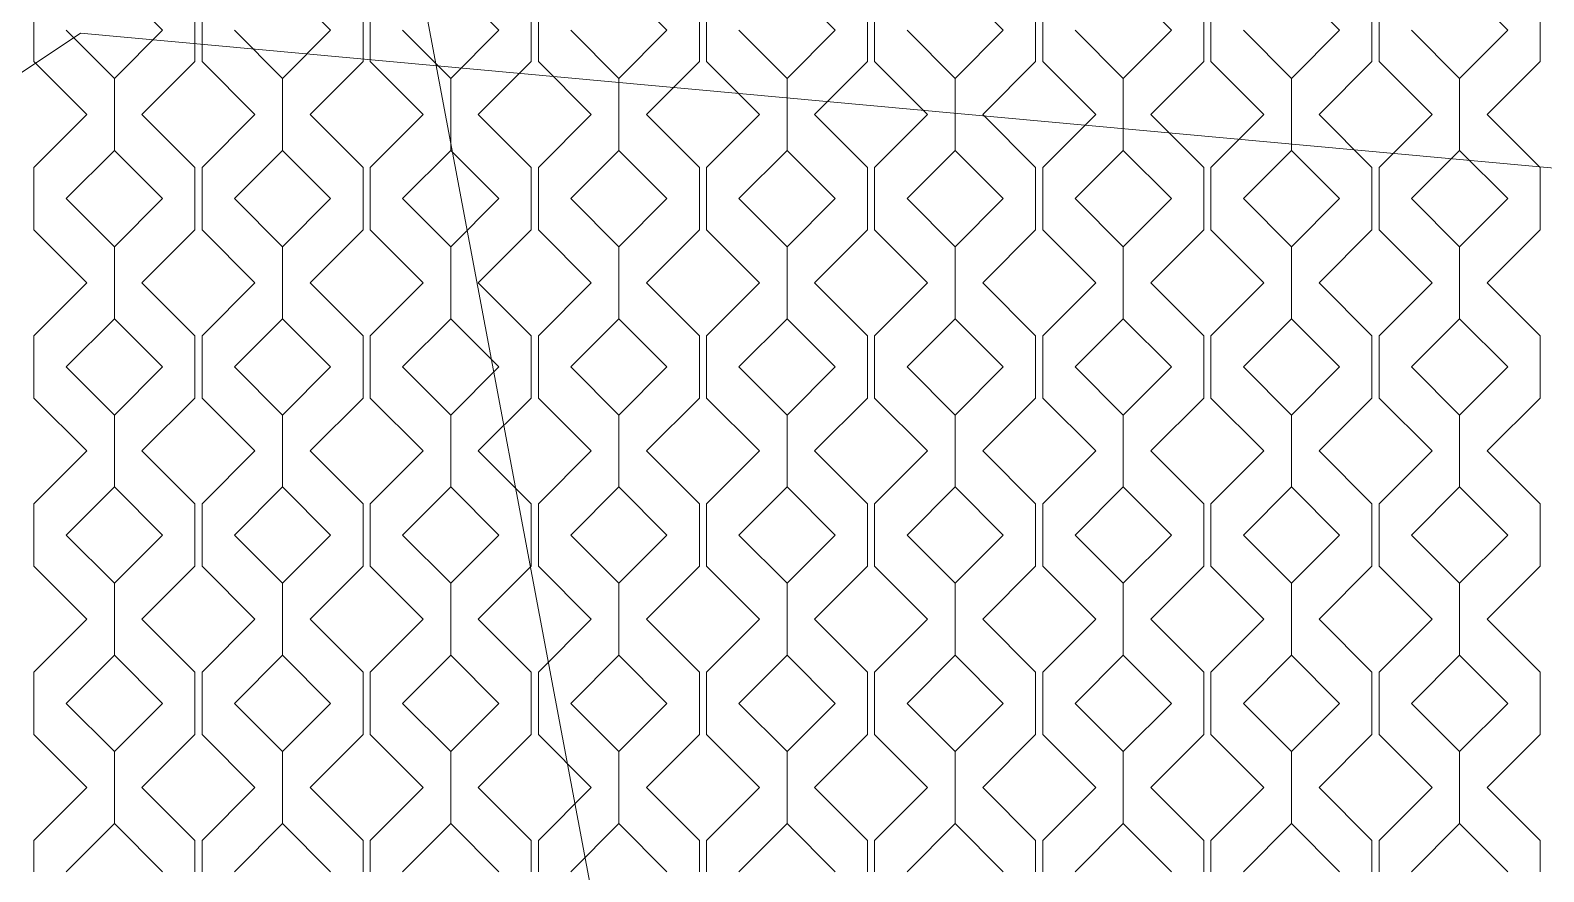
# Model space of a CAD drawing. Header units: millimetres. Extents: x -20794 to 71174, y -103753 to 30644.
# Drawn here: x -833 to 2167, y 12333 to 14000 of the extents above; entities that cross this region are included whole.
import ezdxf

# ---------------------------------------------------------------- set-up
doc = ezdxf.new("R2010")
doc.units = ezdxf.units.MM
doc.header["$MEASUREMENT"] = 0
doc.layers.add('2D - Общий_Ном._пера__1', color=7, linetype='Continuous', lineweight=13)
doc.layers.add('Местность - Рельеф_Ном._пера__1', color=7, linetype='Continuous', lineweight=13)
doc.layers.add('Местность - Рельеф', color=7, linetype='Continuous')
doc.layers.add('Местность - Рельеф_Ном._пера__102', color=7, linetype='Continuous', lineweight=5, true_color=0xcccccc)
doc.linetypes.add('Зигзаг', pattern='A,0,[1,Р”Р’Р“ Р“РѕР»СѓР±РёРЅРєР° РґР»СЏ РіРµРѕР»РѕРіРѕРІ1.Shx,S=4.479718,R=0,X=0,Y=-0.141111],-564.444447,0', length=564.444447)

# ---------------------------------------------------------------- blocks, each defined once
blk = doc.blocks.new('*X1')
at = {"layer": 'Местность - Рельеф_Ном._пера__102', "color": 254, "linetype": 'Continuous', "lineweight": 5, "true_color": 0xcccccc}
for p, q in [((-666.665835, 14095.4156), (-571.2362, 13999.986)), ((-333.332835, 14095.4156), (-237.9032, 13999.986)), ((0.000165, 14095.4156), (95.4298, 13999.986)), ((333.333165, 14095.4156), (428.7628, 13999.986)), ((666.666165, 14095.4156), (762.0958, 13999.986)), ((999.999165, 14095.4156), (1095.4288, 13999.986)), ((1333.332165, 14095.4156), (1428.7618, 13999.986)), ((1666.665165, 14095.4156), (1762.0948, 13999.986)), ((1999.998165, 14095.4156), (2095.4278, 13999.986)), ((-826.235, 14061.7305), (-826.235, 13999.986)), ((-507.097, 14061.7305), (-507.097, 13999.986)), ((-492.902, 14061.7305), (-492.902, 13999.986)), ((-173.764, 14061.7305), (-173.764, 13999.986)), ((-159.569, 14061.7305), (-159.569, 13999.986)), ((159.569, 14061.7305), (159.569, 13999.986)), ((173.764, 14061.7305), (173.764, 13999.986)), ((492.902, 14061.7305), (492.902, 13999.986)), ((507.097, 14061.7305), (507.097, 13999.986)), ((826.235, 14061.7305), (826.235, 13999.986)), ((840.43, 14061.7305), (840.43, 13999.986)), ((1159.568, 14061.7305), (1159.568, 13999.986)), ((1173.763, 14061.7305), (1173.763, 13999.986)), ((1492.901, 14061.7305), (1492.901, 13999.986)), ((1507.096, 14061.7305), (1507.096, 13999.986)), ((1826.234, 14061.7305), (1826.234, 13999.986)), ((1840.429, 14061.7305), (1840.429, 13999.986)), ((2159.567, 14061.7305), (2159.567, 13999.986)), ((-826.235, 13999.986), (-826.235, 13938.242)), ((-666.666, 13904.557), (-762.095, 13999.986)), ((-571.2364, 13999.986), (-666.666, 13904.557)), ((-507.097, 13999.986), (-507.097, 13938.242)), ((-492.902, 13999.986), (-492.902, 13938.242)), ((-333.333, 13904.557), (-428.762, 13999.986)), ((-237.9034, 13999.986), (-333.333, 13904.557)), ((-173.764, 13999.986), (-173.764, 13938.242)), ((-159.569, 13999.986), (-159.569, 13938.242)), ((0, 13904.557), (-95.429, 13999.986)), ((95.4296, 13999.986), (0, 13904.557)), ((159.569, 13999.986), (159.569, 13938.242)), ((173.764, 13999.986), (173.764, 13938.242)), ((333.333, 13904.557), (237.904, 13999.986)), ((428.7626, 13999.986), (333.333, 13904.557)), ((492.902, 13999.986), (492.902, 13938.242)), ((507.097, 13999.986), (507.097, 13938.242)), ((666.666, 13904.557), (571.237, 13999.986)), ((762.0956, 13999.986), (666.666, 13904.557)), ((826.235, 13999.986), (826.235, 13938.242)), ((840.43, 13999.986), (840.43, 13938.242)), ((999.999, 13904.557), (904.57, 13999.986)), ((1095.4286, 13999.986), (999.999, 13904.557)), ((1159.568, 13999.986), (1159.568, 13938.242)), ((1173.763, 13999.986), (1173.763, 13938.242)), ((1333.332, 13904.557), (1237.903, 13999.986)), ((1428.7616, 13999.986), (1333.332, 13904.557)), ((1492.901, 13999.986), (1492.901, 13938.242)), ((1507.096, 13999.986), (1507.096, 13938.242)), ((1666.665, 13904.557), (1571.236, 13999.986)), ((1762.0946, 13999.986), (1666.665, 13904.557)), ((1826.234, 13999.986), (1826.234, 13938.242)), ((1840.429, 13999.986), (1840.429, 13938.242)), ((1999.998, 13904.557), (1904.569, 13999.986)), ((2095.4276, 13999.986), (1999.998, 13904.557)), ((2159.567, 13999.986), (2159.567, 13938.242)), ((-721.313, 13833.32), (-826.235, 13938.242)), ((-507.097, 13938.242), (-612.0191, 13833.32)), ((-387.98, 13833.32), (-492.902, 13938.242)), ((-173.764, 13938.242), (-278.6861, 13833.32)), ((-54.647, 13833.32), (-159.569, 13938.242)), ((159.569, 13938.242), (54.6469, 13833.32)), ((278.686, 13833.32), (173.764, 13938.242)), ((492.902, 13938.242), (387.9799, 13833.32)), ((612.019, 13833.32), (507.097, 13938.242)), ((826.235, 13938.242), (721.3129, 13833.32)), ((945.352, 13833.32), (840.43, 13938.242)), ((1159.568, 13938.242), (1054.6459, 13833.32)), ((1278.685, 13833.32), (1173.763, 13938.242)), ((1492.901, 13938.242), (1387.9789, 13833.32)), ((1612.018, 13833.32), (1507.096, 13938.242)), ((1826.234, 13938.242), (1721.3119, 13833.32)), ((1945.351, 13833.32), (1840.429, 13938.242)), ((2159.567, 13938.242), (2054.6449, 13833.32)), ((-666.666, 13762.0826), (-666.666, 13904.557)), ((-666.665835, 13904.557), (-666.665835, 13762.0826)), ((-333.333, 13762.0826), (-333.333, 13904.557)), ((-333.332835, 13904.557), (-333.332835, 13762.0826)), ((0, 13762.0826), (0, 13904.557)), ((0.000165, 13904.557), (0.000165, 13762.0826)), ((333.333, 13762.0826), (333.333, 13904.557)), ((333.333165, 13904.557), (333.333165, 13762.0826)), ((666.666, 13762.0826), (666.666, 13904.557)), ((666.666165, 13904.557), (666.666165, 13762.0826)), ((999.999, 13762.0826), (999.999, 13904.557)), ((999.999165, 13904.557), (999.999165, 13762.0826)), ((1333.332, 13762.0826), (1333.332, 13904.557)), ((1333.332165, 13904.557), (1333.332165, 13762.0826)), ((1666.665, 13762.0826), (1666.665, 13904.557)), ((1666.665165, 13904.557), (1666.665165, 13762.0826)), ((1999.998, 13762.0826), (1999.998, 13904.557)), ((1999.998165, 13904.557), (1999.998165, 13762.0826)), ((-826.235, 13728.3975), (-721.313, 13833.32)), ((-612.0191, 13833.32), (-507.097, 13728.3975)), ((-492.902, 13728.3975), (-387.98, 13833.32)), ((-278.6861, 13833.32), (-173.764, 13728.3975)), ((-159.569, 13728.3975), (-54.647, 13833.32)), ((54.6469, 13833.32), (159.569, 13728.3975)), ((173.764, 13728.3975), (278.686, 13833.32)), ((387.9799, 13833.32), (492.902, 13728.3975)), ((507.097, 13728.3975), (612.019, 13833.32)), ((721.3129, 13833.32), (826.235, 13728.3975)), ((840.43, 13728.3975), (945.352, 13833.32)), ((1054.6459, 13833.32), (1159.568, 13728.3975)), ((1173.763, 13728.3975), (1278.685, 13833.32)), ((1387.9789, 13833.32), (1492.901, 13728.3975)), ((1507.096, 13728.3975), (1612.018, 13833.32)), ((1721.3119, 13833.32), (1826.234, 13728.3975)), ((1840.429, 13728.3975), (1945.351, 13833.32)), ((2054.6449, 13833.32), (2159.567, 13728.3975)), ((-762.095, 13666.653165), (-666.666, 13762.0828)), ((-666.665835, 13762.0826), (-571.2362, 13666.653)), ((-428.762, 13666.653165), (-333.333, 13762.0828)), ((-333.332835, 13762.0826), (-237.9032, 13666.653)), ((-95.429, 13666.653165), (0, 13762.0828)), ((0.000165, 13762.0826), (95.4298, 13666.653)), ((237.904, 13666.653165), (333.333, 13762.0828)), ((333.333165, 13762.0826), (428.7628, 13666.653)), ((571.237, 13666.653165), (666.666, 13762.0828)), ((666.666165, 13762.0826), (762.0958, 13666.653)), ((904.57, 13666.653165), (999.999, 13762.0828)), ((999.999165, 13762.0826), (1095.4288, 13666.653)), ((1237.903, 13666.653165), (1333.332, 13762.0828)), ((1333.332165, 13762.0826), (1428.7618, 13666.653)), ((1571.236, 13666.653165), (1666.665, 13762.0828)), ((1666.665165, 13762.0826), (1762.0948, 13666.653)), ((1904.569, 13666.653165), (1999.998, 13762.0828)), ((1999.998165, 13762.0826), (2095.4278, 13666.653)), ((-826.235, 13728.3975), (-826.235, 13666.653)), ((-507.097, 13728.3975), (-507.097, 13666.653)), ((-492.902, 13728.3975), (-492.902, 13666.653)), ((-173.764, 13728.3975), (-173.764, 13666.653)), ((-159.569, 13728.3975), (-159.569, 13666.653)), ((159.569, 13728.3975), (159.569, 13666.653)), ((173.764, 13728.3975), (173.764, 13666.653)), ((492.902, 13728.3975), (492.902, 13666.653)), ((507.097, 13728.3975), (507.097, 13666.653)), ((826.235, 13728.3975), (826.235, 13666.653)), ((840.43, 13728.3975), (840.43, 13666.653)), ((1159.568, 13728.3975), (1159.568, 13666.653)), ((1173.763, 13728.3975), (1173.763, 13666.653)), ((1492.901, 13728.3975), (1492.901, 13666.653)), ((1507.096, 13728.3975), (1507.096, 13666.653)), ((1826.234, 13728.3975), (1826.234, 13666.653)), ((1840.429, 13728.3975), (1840.429, 13666.653)), ((2159.567, 13728.3975), (2159.567, 13666.653)), ((-826.235, 13666.653), (-826.235, 13604.909)), ((-666.666, 13571.224), (-762.095, 13666.653)), ((-571.2364, 13666.653), (-666.666, 13571.224)), ((-507.097, 13666.653), (-507.097, 13604.909)), ((-492.902, 13666.653), (-492.902, 13604.909)), ((-333.333, 13571.224), (-428.762, 13666.653)), ((-237.9034, 13666.653), (-333.333, 13571.224)), ((-173.764, 13666.653), (-173.764, 13604.909)), ((-159.569, 13666.653), (-159.569, 13604.909)), ((0, 13571.224), (-95.429, 13666.653)), ((95.4296, 13666.653), (0, 13571.224)), ((159.569, 13666.653), (159.569, 13604.909)), ((173.764, 13666.653), (173.764, 13604.909)), ((333.333, 13571.224), (237.904, 13666.653)), ((428.7626, 13666.653), (333.333, 13571.224)), ((492.902, 13666.653), (492.902, 13604.909)), ((507.097, 13666.653), (507.097, 13604.909)), ((666.666, 13571.224), (571.237, 13666.653)), ((762.0956, 13666.653), (666.666, 13571.224)), ((826.235, 13666.653), (826.235, 13604.909)), ((840.43, 13666.653), (840.43, 13604.909)), ((999.999, 13571.224), (904.57, 13666.653)), ((1095.4286, 13666.653), (999.999, 13571.224)), ((1159.568, 13666.653), (1159.568, 13604.909)), ((1173.763, 13666.653), (1173.763, 13604.909)), ((1333.332, 13571.224), (1237.903, 13666.653)), ((1428.7616, 13666.653), (1333.332, 13571.224)), ((1492.901, 13666.653), (1492.901, 13604.909)), ((1507.096, 13666.653), (1507.096, 13604.909)), ((1666.665, 13571.224), (1571.236, 13666.653)), ((1762.0946, 13666.653), (1666.665, 13571.224)), ((1826.234, 13666.653), (1826.234, 13604.909)), ((1840.429, 13666.653), (1840.429, 13604.909)), ((1999.998, 13571.224), (1904.569, 13666.653)), ((2095.4276, 13666.653), (1999.998, 13571.224)), ((2159.567, 13666.653), (2159.567, 13604.909)), ((-721.313, 13499.987), (-826.235, 13604.909)), ((-507.097, 13604.909), (-612.0191, 13499.987)), ((-387.98, 13499.987), (-492.902, 13604.909)), ((-173.764, 13604.909), (-278.6861, 13499.987)), ((-54.647, 13499.987), (-159.569, 13604.909)), ((159.569, 13604.909), (54.6469, 13499.987)), ((278.686, 13499.987), (173.764, 13604.909)), ((492.902, 13604.909), (387.9799, 13499.987)), ((612.019, 13499.987), (507.097, 13604.909)), ((826.235, 13604.909), (721.3129, 13499.987)), ((945.352, 13499.987), (840.43, 13604.909)), ((1159.568, 13604.909), (1054.6459, 13499.987)), ((1278.685, 13499.987), (1173.763, 13604.909)), ((1492.901, 13604.909), (1387.9789, 13499.987)), ((1612.018, 13499.987), (1507.096, 13604.909)), ((1826.234, 13604.909), (1721.3119, 13499.987)), ((1945.351, 13499.987), (1840.429, 13604.909)), ((2159.567, 13604.909), (2054.6449, 13499.987)), ((-666.666, 13428.7496), (-666.666, 13571.224)), ((-666.665835, 13571.224), (-666.665835, 13428.7496)), ((-333.333, 13428.7496), (-333.333, 13571.224)), ((-333.332835, 13571.224), (-333.332835, 13428.7496)), ((0, 13428.7496), (0, 13571.224)), ((0.000165, 13571.224), (0.000165, 13428.7496)), ((333.333, 13428.7496), (333.333, 13571.224)), ((333.333165, 13571.224), (333.333165, 13428.7496)), ((666.666, 13428.7496), (666.666, 13571.224)), ((666.666165, 13571.224), (666.666165, 13428.7496)), ((999.999, 13428.7496), (999.999, 13571.224)), ((999.999165, 13571.224), (999.999165, 13428.7496)), ((1333.332, 13428.7496), (1333.332, 13571.224)), ((1333.332165, 13571.224), (1333.332165, 13428.7496)), ((1666.665, 13428.7496), (1666.665, 13571.224)), ((1666.665165, 13571.224), (1666.665165, 13428.7496)), ((1999.998, 13428.7496), (1999.998, 13571.224)), ((1999.998165, 13571.224), (1999.998165, 13428.7496)), ((-826.235, 13395.0645), (-721.313, 13499.987)), ((-612.0191, 13499.987), (-507.097, 13395.0645)), ((-492.902, 13395.0645), (-387.98, 13499.987)), ((-278.6861, 13499.987), (-173.764, 13395.0645)), ((-159.569, 13395.0645), (-54.647, 13499.987)), ((54.6469, 13499.987), (159.569, 13395.0645)), ((173.764, 13395.0645), (278.686, 13499.987)), ((387.9799, 13499.987), (492.902, 13395.0645)), ((507.097, 13395.0645), (612.019, 13499.987)), ((721.3129, 13499.987), (826.235, 13395.0645)), ((840.43, 13395.0645), (945.352, 13499.987)), ((1054.6459, 13499.987), (1159.568, 13395.0645)), ((1173.763, 13395.0645), (1278.685, 13499.987)), ((1387.9789, 13499.987), (1492.901, 13395.0645)), ((1507.096, 13395.0645), (1612.018, 13499.987)), ((1721.3119, 13499.987), (1826.234, 13395.0645)), ((1840.429, 13395.0645), (1945.351, 13499.987)), ((2054.6449, 13499.987), (2159.567, 13395.0645)), ((-762.095, 13333.320165), (-666.666, 13428.7498)), ((-666.665835, 13428.7496), (-571.2362, 13333.32)), ((-428.762, 13333.320165), (-333.333, 13428.7498)), ((-333.332835, 13428.7496), (-237.9032, 13333.32)), ((-95.429, 13333.320165), (0, 13428.7498)), ((0.000165, 13428.7496), (95.4298, 13333.32)), ((237.904, 13333.320165), (333.333, 13428.7498)), ((333.333165, 13428.7496), (428.7628, 13333.32)), ((571.237, 13333.320165), (666.666, 13428.7498)), ((666.666165, 13428.7496), (762.0958, 13333.32)), ((904.57, 13333.320165), (999.999, 13428.7498)), ((999.999165, 13428.7496), (1095.4288, 13333.32)), ((1237.903, 13333.320165), (1333.332, 13428.7498)), ((1333.332165, 13428.7496), (1428.7618, 13333.32)), ((1571.236, 13333.320165), (1666.665, 13428.7498)), ((1666.665165, 13428.7496), (1762.0948, 13333.32)), ((1904.569, 13333.320165), (1999.998, 13428.7498)), ((1999.998165, 13428.7496), (2095.4278, 13333.32)), ((-826.235, 13395.0645), (-826.235, 13333.32)), ((-507.097, 13395.0645), (-507.097, 13333.32)), ((-492.902, 13395.0645), (-492.902, 13333.32)), ((-173.764, 13395.0645), (-173.764, 13333.32)), ((-159.569, 13395.0645), (-159.569, 13333.32)), ((159.569, 13395.0645), (159.569, 13333.32)), ((173.764, 13395.0645), (173.764, 13333.32)), ((492.902, 13395.0645), (492.902, 13333.32)), ((507.097, 13395.0645), (507.097, 13333.32)), ((826.235, 13395.0645), (826.235, 13333.32)), ((840.43, 13395.0645), (840.43, 13333.32)), ((1159.568, 13395.0645), (1159.568, 13333.32)), ((1173.763, 13395.0645), (1173.763, 13333.32)), ((1492.901, 13395.0645), (1492.901, 13333.32)), ((1507.096, 13395.0645), (1507.096, 13333.32)), ((1826.234, 13395.0645), (1826.234, 13333.32)), ((1840.429, 13395.0645), (1840.429, 13333.32)), ((2159.567, 13395.0645), (2159.567, 13333.32)), ((-826.235, 13333.32), (-826.235, 13271.576)), ((-666.666, 13237.891), (-762.095, 13333.32)), ((-571.2364, 13333.32), (-666.666, 13237.891)), ((-507.097, 13333.32), (-507.097, 13271.576)), ((-492.902, 13333.32), (-492.902, 13271.576)), ((-333.333, 13237.891), (-428.762, 13333.32)), ((-237.9034, 13333.32), (-333.333, 13237.891)), ((-173.764, 13333.32), (-173.764, 13271.576)), ((-159.569, 13333.32), (-159.569, 13271.576)), ((0, 13237.891), (-95.429, 13333.32)), ((95.4296, 13333.32), (0, 13237.891)), ((159.569, 13333.32), (159.569, 13271.576)), ((173.764, 13333.32), (173.764, 13271.576)), ((333.333, 13237.891), (237.904, 13333.32)), ((428.7626, 13333.32), (333.333, 13237.891)), ((492.902, 13333.32), (492.902, 13271.576)), ((507.097, 13333.32), (507.097, 13271.576)), ((666.666, 13237.891), (571.237, 13333.32)), ((762.0956, 13333.32), (666.666, 13237.891)), ((826.235, 13333.32), (826.235, 13271.576)), ((840.43, 13333.32), (840.43, 13271.576)), ((999.999, 13237.891), (904.57, 13333.32)), ((1095.4286, 13333.32), (999.999, 13237.891)), ((1159.568, 13333.32), (1159.568, 13271.576)), ((1173.763, 13333.32), (1173.763, 13271.576)), ((1333.332, 13237.891), (1237.903, 13333.32)), ((1428.7616, 13333.32), (1333.332, 13237.891)), ((1492.901, 13333.32), (1492.901, 13271.576)), ((1507.096, 13333.32), (1507.096, 13271.576)), ((1666.665, 13237.891), (1571.236, 13333.32)), ((1762.0946, 13333.32), (1666.665, 13237.891)), ((1826.234, 13333.32), (1826.234, 13271.576)), ((1840.429, 13333.32), (1840.429, 13271.576)), ((1999.998, 13237.891), (1904.569, 13333.32)), ((2095.4276, 13333.32), (1999.998, 13237.891)), ((2159.567, 13333.32), (2159.567, 13271.576)), ((-721.313, 13166.654), (-826.235, 13271.576)), ((-507.097, 13271.576), (-612.0191, 13166.654)), ((-387.98, 13166.654), (-492.902, 13271.576)), ((-173.764, 13271.576), (-278.6861, 13166.654)), ((-54.647, 13166.654), (-159.569, 13271.576)), ((159.569, 13271.576), (54.6469, 13166.654)), ((278.686, 13166.654), (173.764, 13271.576)), ((492.902, 13271.576), (387.9799, 13166.654)), ((612.019, 13166.654), (507.097, 13271.576)), ((826.235, 13271.576), (721.3129, 13166.654)), ((945.352, 13166.654), (840.43, 13271.576)), ((1159.568, 13271.576), (1054.6459, 13166.654)), ((1278.685, 13166.654), (1173.763, 13271.576)), ((1492.901, 13271.576), (1387.9789, 13166.654)), ((1612.018, 13166.654), (1507.096, 13271.576)), ((1826.234, 13271.576), (1721.3119, 13166.654)), ((1945.351, 13166.654), (1840.429, 13271.576)), ((2159.567, 13271.576), (2054.6449, 13166.654)), ((-666.666, 13095.4166), (-666.666, 13237.891)), ((-666.665835, 13237.891), (-666.665835, 13095.4166)), ((-333.333, 13095.4166), (-333.333, 13237.891)), ((-333.332835, 13237.891), (-333.332835, 13095.4166)), ((0, 13095.4166), (0, 13237.891)), ((0.000165, 13237.891), (0.000165, 13095.4166)), ((333.333, 13095.4166), (333.333, 13237.891)), ((333.333165, 13237.891), (333.333165, 13095.4166)), ((666.666, 13095.4166), (666.666, 13237.891)), ((666.666165, 13237.891), (666.666165, 13095.4166)), ((999.999, 13095.4166), (999.999, 13237.891)), ((999.999165, 13237.891), (999.999165, 13095.4166)), ((1333.332, 13095.4166), (1333.332, 13237.891)), ((1333.332165, 13237.891), (1333.332165, 13095.4166)), ((1666.665, 13095.4166), (1666.665, 13237.891)), ((1666.665165, 13237.891), (1666.665165, 13095.4166)), ((1999.998, 13095.4166), (1999.998, 13237.891)), ((1999.998165, 13237.891), (1999.998165, 13095.4166)), ((-826.235, 13061.7315), (-721.313, 13166.654)), ((-612.0191, 13166.654), (-507.097, 13061.7315)), ((-492.902, 13061.7315), (-387.98, 13166.654)), ((-278.6861, 13166.654), (-173.764, 13061.7315)), ((-159.569, 13061.7315), (-54.647, 13166.654)), ((54.6469, 13166.654), (159.569, 13061.7315)), ((173.764, 13061.7315), (278.686, 13166.654)), ((387.9799, 13166.654), (492.902, 13061.7315)), ((507.097, 13061.7315), (612.019, 13166.654)), ((721.3129, 13166.654), (826.235, 13061.7315)), ((840.43, 13061.7315), (945.352, 13166.654)), ((1054.6459, 13166.654), (1159.568, 13061.7315)), ((1173.763, 13061.7315), (1278.685, 13166.654)), ((1387.9789, 13166.654), (1492.901, 13061.7315)), ((1507.096, 13061.7315), (1612.018, 13166.654)), ((1721.3119, 13166.654), (1826.234, 13061.7315)), ((1840.429, 13061.7315), (1945.351, 13166.654)), ((2054.6449, 13166.654), (2159.567, 13061.7315)), ((-762.095, 12999.987165), (-666.666, 13095.4168)), ((-666.665835, 13095.4166), (-571.2362, 12999.987)), ((-428.762, 12999.987165), (-333.333, 13095.4168)), ((-333.332835, 13095.4166), (-237.9032, 12999.987)), ((-95.429, 12999.987165), (0, 13095.4168)), ((0.000165, 13095.4166), (95.4298, 12999.987)), ((237.904, 12999.987165), (333.333, 13095.4168)), ((333.333165, 13095.4166), (428.7628, 12999.987)), ((571.237, 12999.987165), (666.666, 13095.4168)), ((666.666165, 13095.4166), (762.0958, 12999.987)), ((904.57, 12999.987165), (999.999, 13095.4168)), ((999.999165, 13095.4166), (1095.4288, 12999.987)), ((1237.903, 12999.987165), (1333.332, 13095.4168)), ((1333.332165, 13095.4166), (1428.7618, 12999.987)), ((1571.236, 12999.987165), (1666.665, 13095.4168)), ((1666.665165, 13095.4166), (1762.0948, 12999.987)), ((1904.569, 12999.987165), (1999.998, 13095.4168)), ((1999.998165, 13095.4166), (2095.4278, 12999.987)), ((-826.235, 13061.7315), (-826.235, 12999.987)), ((-507.097, 13061.7315), (-507.097, 12999.987)), ((-492.902, 13061.7315), (-492.902, 12999.987)), ((-173.764, 13061.7315), (-173.764, 12999.987)), ((-159.569, 13061.7315), (-159.569, 12999.987)), ((159.569, 13061.7315), (159.569, 12999.987)), ((173.764, 13061.7315), (173.764, 12999.987)), ((492.902, 13061.7315), (492.902, 12999.987)), ((507.097, 13061.7315), (507.097, 12999.987)), ((826.235, 13061.7315), (826.235, 12999.987)), ((840.43, 13061.7315), (840.43, 12999.987)), ((1159.568, 13061.7315), (1159.568, 12999.987)), ((1173.763, 13061.7315), (1173.763, 12999.987)), ((1492.901, 13061.7315), (1492.901, 12999.987)), ((1507.096, 13061.7315), (1507.096, 12999.987)), ((1826.234, 13061.7315), (1826.234, 12999.987)), ((1840.429, 13061.7315), (1840.429, 12999.987)), ((2159.567, 13061.7315), (2159.567, 12999.987)), ((-826.235, 12999.987), (-826.235, 12938.243)), ((-666.666, 12904.558), (-762.095, 12999.987)), ((-571.2364, 12999.987), (-666.666, 12904.558)), ((-507.097, 12999.987), (-507.097, 12938.243)), ((-492.902, 12999.987), (-492.902, 12938.243)), ((-333.333, 12904.558), (-428.762, 12999.987)), ((-237.9034, 12999.987), (-333.333, 12904.558)), ((-173.764, 12999.987), (-173.764, 12938.243)), ((-159.569, 12999.987), (-159.569, 12938.243)), ((0, 12904.558), (-95.429, 12999.987)), ((95.4296, 12999.987), (0, 12904.558)), ((159.569, 12999.987), (159.569, 12938.243)), ((173.764, 12999.987), (173.764, 12938.243)), ((333.333, 12904.558), (237.904, 12999.987)), ((428.7626, 12999.987), (333.333, 12904.558)), ((492.902, 12999.987), (492.902, 12938.243)), ((507.097, 12999.987), (507.097, 12938.243)), ((666.666, 12904.558), (571.237, 12999.987)), ((762.0956, 12999.987), (666.666, 12904.558)), ((826.235, 12999.987), (826.235, 12938.243)), ((840.43, 12999.987), (840.43, 12938.243)), ((999.999, 12904.558), (904.57, 12999.987)), ((1095.4286, 12999.987), (999.999, 12904.558)), ((1159.568, 12999.987), (1159.568, 12938.243)), ((1173.763, 12999.987), (1173.763, 12938.243)), ((1333.332, 12904.558), (1237.903, 12999.987)), ((1428.7616, 12999.987), (1333.332, 12904.558)), ((1492.901, 12999.987), (1492.901, 12938.243)), ((1507.096, 12999.987), (1507.096, 12938.243)), ((1666.665, 12904.558), (1571.236, 12999.987)), ((1762.0946, 12999.987), (1666.665, 12904.558)), ((1826.234, 12999.987), (1826.234, 12938.243)), ((1840.429, 12999.987), (1840.429, 12938.243)), ((1999.998, 12904.558), (1904.569, 12999.987)), ((2095.4276, 12999.987), (1999.998, 12904.558)), ((2159.567, 12999.987), (2159.567, 12938.243)), ((-721.313, 12833.321), (-826.235, 12938.243)), ((-507.097, 12938.243), (-612.0191, 12833.321)), ((-387.98, 12833.321), (-492.902, 12938.243)), ((-173.764, 12938.243), (-278.6861, 12833.321)), ((-54.647, 12833.321), (-159.569, 12938.243)), ((159.569, 12938.243), (54.6469, 12833.321)), ((278.686, 12833.321), (173.764, 12938.243)), ((492.902, 12938.243), (387.9799, 12833.321)), ((612.019, 12833.321), (507.097, 12938.243)), ((826.235, 12938.243), (721.3129, 12833.321)), ((945.352, 12833.321), (840.43, 12938.243)), ((1159.568, 12938.243), (1054.6459, 12833.321)), ((1278.685, 12833.321), (1173.763, 12938.243)), ((1492.901, 12938.243), (1387.9789, 12833.321)), ((1612.018, 12833.321), (1507.096, 12938.243)), ((1826.234, 12938.243), (1721.3119, 12833.321)), ((1945.351, 12833.321), (1840.429, 12938.243)), ((2159.567, 12938.243), (2054.6449, 12833.321)), ((-666.666, 12762.0836), (-666.666, 12904.558)), ((-666.665835, 12904.558), (-666.665835, 12762.0836)), ((-333.333, 12762.0836), (-333.333, 12904.558)), ((-333.332835, 12904.558), (-333.332835, 12762.0836)), ((0, 12762.0836), (0, 12904.558)), ((0.000165, 12904.558), (0.000165, 12762.0836)), ((333.333, 12762.0836), (333.333, 12904.558)), ((333.333165, 12904.558), (333.333165, 12762.0836)), ((666.666, 12762.0836), (666.666, 12904.558)), ((666.666165, 12904.558), (666.666165, 12762.0836)), ((999.999, 12762.0836), (999.999, 12904.558)), ((999.999165, 12904.558), (999.999165, 12762.0836)), ((1333.332, 12762.0836), (1333.332, 12904.558)), ((1333.332165, 12904.558), (1333.332165, 12762.0836)), ((1666.665, 12762.0836), (1666.665, 12904.558)), ((1666.665165, 12904.558), (1666.665165, 12762.0836)), ((1999.998, 12762.0836), (1999.998, 12904.558)), ((1999.998165, 12904.558), (1999.998165, 12762.0836)), ((-826.235, 12728.3985), (-721.313, 12833.321)), ((-612.0191, 12833.321), (-507.097, 12728.3985)), ((-492.902, 12728.3985), (-387.98, 12833.321)), ((-278.6861, 12833.321), (-173.764, 12728.3985)), ((-159.569, 12728.3985), (-54.647, 12833.321)), ((54.6469, 12833.321), (159.569, 12728.3985)), ((173.764, 12728.3985), (278.686, 12833.321)), ((387.9799, 12833.321), (492.902, 12728.3985)), ((507.097, 12728.3985), (612.019, 12833.321)), ((721.3129, 12833.321), (826.235, 12728.3985)), ((840.43, 12728.3985), (945.352, 12833.321)), ((1054.6459, 12833.321), (1159.568, 12728.3985)), ((1173.763, 12728.3985), (1278.685, 12833.321)), ((1387.9789, 12833.321), (1492.901, 12728.3985)), ((1507.096, 12728.3985), (1612.018, 12833.321)), ((1721.3119, 12833.321), (1826.234, 12728.3985)), ((1840.429, 12728.3985), (1945.351, 12833.321)), ((2054.6449, 12833.321), (2159.567, 12728.3985)), ((-762.095, 12666.654165), (-666.666, 12762.0838)), ((-666.665835, 12762.0836), (-571.2362, 12666.654)), ((-428.762, 12666.654165), (-333.333, 12762.0838)), ((-333.332835, 12762.0836), (-237.9032, 12666.654)), ((-95.429, 12666.654165), (0, 12762.0838)), ((0.000165, 12762.0836), (95.4298, 12666.654)), ((237.904, 12666.654165), (333.333, 12762.0838)), ((333.333165, 12762.0836), (428.7628, 12666.654)), ((571.237, 12666.654165), (666.666, 12762.0838)), ((666.666165, 12762.0836), (762.0958, 12666.654)), ((904.57, 12666.654165), (999.999, 12762.0838)), ((999.999165, 12762.0836), (1095.4288, 12666.654)), ((1237.903, 12666.654165), (1333.332, 12762.0838)), ((1333.332165, 12762.0836), (1428.7618, 12666.654)), ((1571.236, 12666.654165), (1666.665, 12762.0838)), ((1666.665165, 12762.0836), (1762.0948, 12666.654)), ((1904.569, 12666.654165), (1999.998, 12762.0838)), ((1999.998165, 12762.0836), (2095.4278, 12666.654)), ((-826.235, 12728.3985), (-826.235, 12666.654)), ((-507.097, 12728.3985), (-507.097, 12666.654)), ((-492.902, 12728.3985), (-492.902, 12666.654)), ((-173.764, 12728.3985), (-173.764, 12666.654)), ((-159.569, 12728.3985), (-159.569, 12666.654)), ((159.569, 12728.3985), (159.569, 12666.654)), ((173.764, 12728.3985), (173.764, 12666.654)), ((492.902, 12728.3985), (492.902, 12666.654)), ((507.097, 12728.3985), (507.097, 12666.654)), ((826.235, 12728.3985), (826.235, 12666.654)), ((840.43, 12728.3985), (840.43, 12666.654)), ((1159.568, 12728.3985), (1159.568, 12666.654)), ((1173.763, 12728.3985), (1173.763, 12666.654)), ((1492.901, 12728.3985), (1492.901, 12666.654)), ((1507.096, 12728.3985), (1507.096, 12666.654)), ((1826.234, 12728.3985), (1826.234, 12666.654)), ((1840.429, 12728.3985), (1840.429, 12666.654)), ((2159.567, 12728.3985), (2159.567, 12666.654)), ((-826.235, 12666.654), (-826.235, 12604.91)), ((-666.666, 12571.225), (-762.095, 12666.654)), ((-571.2364, 12666.654), (-666.666, 12571.225)), ((-507.097, 12666.654), (-507.097, 12604.91)), ((-492.902, 12666.654), (-492.902, 12604.91)), ((-333.333, 12571.225), (-428.762, 12666.654)), ((-237.9034, 12666.654), (-333.333, 12571.225)), ((-173.764, 12666.654), (-173.764, 12604.91)), ((-159.569, 12666.654), (-159.569, 12604.91)), ((0, 12571.225), (-95.429, 12666.654)), ((95.4296, 12666.654), (0, 12571.225)), ((159.569, 12666.654), (159.569, 12604.91)), ((173.764, 12666.654), (173.764, 12604.91)), ((333.333, 12571.225), (237.904, 12666.654)), ((428.7626, 12666.654), (333.333, 12571.225)), ((492.902, 12666.654), (492.902, 12604.91)), ((507.097, 12666.654), (507.097, 12604.91)), ((666.666, 12571.225), (571.237, 12666.654)), ((762.0956, 12666.654), (666.666, 12571.225)), ((826.235, 12666.654), (826.235, 12604.91)), ((840.43, 12666.654), (840.43, 12604.91)), ((999.999, 12571.225), (904.57, 12666.654)), ((1095.4286, 12666.654), (999.999, 12571.225)), ((1159.568, 12666.654), (1159.568, 12604.91)), ((1173.763, 12666.654), (1173.763, 12604.91)), ((1333.332, 12571.225), (1237.903, 12666.654)), ((1428.7616, 12666.654), (1333.332, 12571.225)), ((1492.901, 12666.654), (1492.901, 12604.91)), ((1507.096, 12666.654), (1507.096, 12604.91)), ((1666.665, 12571.225), (1571.236, 12666.654)), ((1762.0946, 12666.654), (1666.665, 12571.225)), ((1826.234, 12666.654), (1826.234, 12604.91)), ((1840.429, 12666.654), (1840.429, 12604.91)), ((1999.998, 12571.225), (1904.569, 12666.654)), ((2095.4276, 12666.654), (1999.998, 12571.225)), ((2159.567, 12666.654), (2159.567, 12604.91)), ((-721.313, 12499.988), (-826.235, 12604.91)), ((-507.097, 12604.91), (-612.0191, 12499.988)), ((-387.98, 12499.988), (-492.902, 12604.91)), ((-173.764, 12604.91), (-278.6861, 12499.988)), ((-54.647, 12499.988), (-159.569, 12604.91)), ((159.569, 12604.91), (54.6469, 12499.988)), ((278.686, 12499.988), (173.764, 12604.91)), ((492.902, 12604.91), (387.9799, 12499.988)), ((612.019, 12499.988), (507.097, 12604.91)), ((826.235, 12604.91), (721.3129, 12499.988)), ((945.352, 12499.988), (840.43, 12604.91)), ((1159.568, 12604.91), (1054.6459, 12499.988)), ((1278.685, 12499.988), (1173.763, 12604.91)), ((1492.901, 12604.91), (1387.9789, 12499.988)), ((1612.018, 12499.988), (1507.096, 12604.91)), ((1826.234, 12604.91), (1721.3119, 12499.988)), ((1945.351, 12499.988), (1840.429, 12604.91)), ((2159.567, 12604.91), (2054.6449, 12499.988)), ((-666.666, 12428.7506), (-666.666, 12571.225)), ((-666.665835, 12571.225), (-666.665835, 12428.7506)), ((-333.333, 12428.7506), (-333.333, 12571.225)), ((-333.332835, 12571.225), (-333.332835, 12428.7506)), ((0, 12428.7506), (0, 12571.225)), ((0.000165, 12571.225), (0.000165, 12428.7506)), ((333.333, 12428.7506), (333.333, 12571.225)), ((333.333165, 12571.225), (333.333165, 12428.7506)), ((666.666, 12428.7506), (666.666, 12571.225)), ((666.666165, 12571.225), (666.666165, 12428.7506)), ((999.999, 12428.7506), (999.999, 12571.225)), ((999.999165, 12571.225), (999.999165, 12428.7506)), ((1333.332, 12428.7506), (1333.332, 12571.225)), ((1333.332165, 12571.225), (1333.332165, 12428.7506)), ((1666.665, 12428.7506), (1666.665, 12571.225)), ((1666.665165, 12571.225), (1666.665165, 12428.7506)), ((1999.998, 12428.7506), (1999.998, 12571.225)), ((1999.998165, 12571.225), (1999.998165, 12428.7506)), ((-826.235, 12395.0655), (-721.313, 12499.988)), ((-612.0191, 12499.988), (-507.097, 12395.0655)), ((-492.902, 12395.0655), (-387.98, 12499.988)), ((-278.6861, 12499.988), (-173.764, 12395.0655)), ((-159.569, 12395.0655), (-54.647, 12499.988)), ((54.6469, 12499.988), (159.569, 12395.0655)), ((173.764, 12395.0655), (278.686, 12499.988)), ((387.9799, 12499.988), (492.902, 12395.0655)), ((507.097, 12395.0655), (612.019, 12499.988)), ((721.3129, 12499.988), (826.235, 12395.0655)), ((840.43, 12395.0655), (945.352, 12499.988)), ((1054.6459, 12499.988), (1159.568, 12395.0655)), ((1173.763, 12395.0655), (1278.685, 12499.988)), ((1387.9789, 12499.988), (1492.901, 12395.0655)), ((1507.096, 12395.0655), (1612.018, 12499.988)), ((1721.3119, 12499.988), (1826.234, 12395.0655)), ((1840.429, 12395.0655), (1945.351, 12499.988)), ((2054.6449, 12499.988), (2159.567, 12395.0655)), ((-762.095, 12333.321165), (-666.666, 12428.7508)), ((-666.665835, 12428.7506), (-571.2362, 12333.321)), ((-428.762, 12333.321165), (-333.333, 12428.7508)), ((-333.332835, 12428.7506), (-237.9032, 12333.321)), ((-95.429, 12333.321165), (0, 12428.7508)), ((0.000165, 12428.7506), (95.4298, 12333.321)), ((237.904, 12333.321165), (333.333, 12428.7508)), ((333.333165, 12428.7506), (428.7628, 12333.321)), ((571.237, 12333.321165), (666.666, 12428.7508)), ((666.666165, 12428.7506), (762.0958, 12333.321)), ((904.57, 12333.321165), (999.999, 12428.7508)), ((999.999165, 12428.7506), (1095.4288, 12333.321)), ((1237.903, 12333.321165), (1333.332, 12428.7508)), ((1333.332165, 12428.7506), (1428.7618, 12333.321)), ((1571.236, 12333.321165), (1666.665, 12428.7508)), ((1666.665165, 12428.7506), (1762.0948, 12333.321)), ((1904.569, 12333.321165), (1999.998, 12428.7508)), ((1999.998165, 12428.7506), (2095.4278, 12333.321)), ((-826.235, 12395.0655), (-826.235, 12333.321)), ((-507.097, 12395.0655), (-507.097, 12333.321)), ((-492.902, 12395.0655), (-492.902, 12333.321)), ((-173.764, 12395.0655), (-173.764, 12333.321)), ((-159.569, 12395.0655), (-159.569, 12333.321)), ((159.569, 12395.0655), (159.569, 12333.321)), ((173.764, 12395.0655), (173.764, 12333.321)), ((492.902, 12395.0655), (492.902, 12333.321)), ((507.097, 12395.0655), (507.097, 12333.321)), ((826.235, 12395.0655), (826.235, 12333.321)), ((840.43, 12395.0655), (840.43, 12333.321)), ((1159.568, 12395.0655), (1159.568, 12333.321)), ((1173.763, 12395.0655), (1173.763, 12333.321)), ((1492.901, 12395.0655), (1492.901, 12333.321)), ((1507.096, 12395.0655), (1507.096, 12333.321)), ((1826.234, 12395.0655), (1826.234, 12333.321)), ((1840.429, 12395.0655), (1840.429, 12333.321)), ((2159.567, 12395.0655), (2159.567, 12333.321))]:
    blk.add_line(p, q, dxfattribs=at)

msp = doc.modelspace()

# ---------------------------------------------------------------- linework, layer by layer
at = {"layer": '2D - Общий_Ном._пера__1', "color": 7, "linetype": 'Зигзаг', "lineweight": 13}
msp.add_lwpolyline([(-733.9, 13994.6), (-3097.4, 12414.3), (-4297.7, 9223.1), (-2358.4, 4039.8), (3377.1, -1049.7), (10891.7, -5170.6), (26961.2, -5843.6), (40359.1, -3612.9), (38419.6, 10407.9)], close=True, dxfattribs=at)
at = {"layer": 'Местность - Рельеф_Ном._пера__1', "color": 7, "linetype": 'Continuous', "lineweight": 13}
msp.add_line((-447.9, 16156.3), (418.4, 11552.5), dxfattribs=at)

# ---------------------------------------------------------------- block references
at = {"layer": 'Местность - Рельеф', "color": 7, "lineweight": 13}
msp.add_blockref('*X1', (0, 0), dxfattribs=at)

doc.saveas('drawing.dxf')
